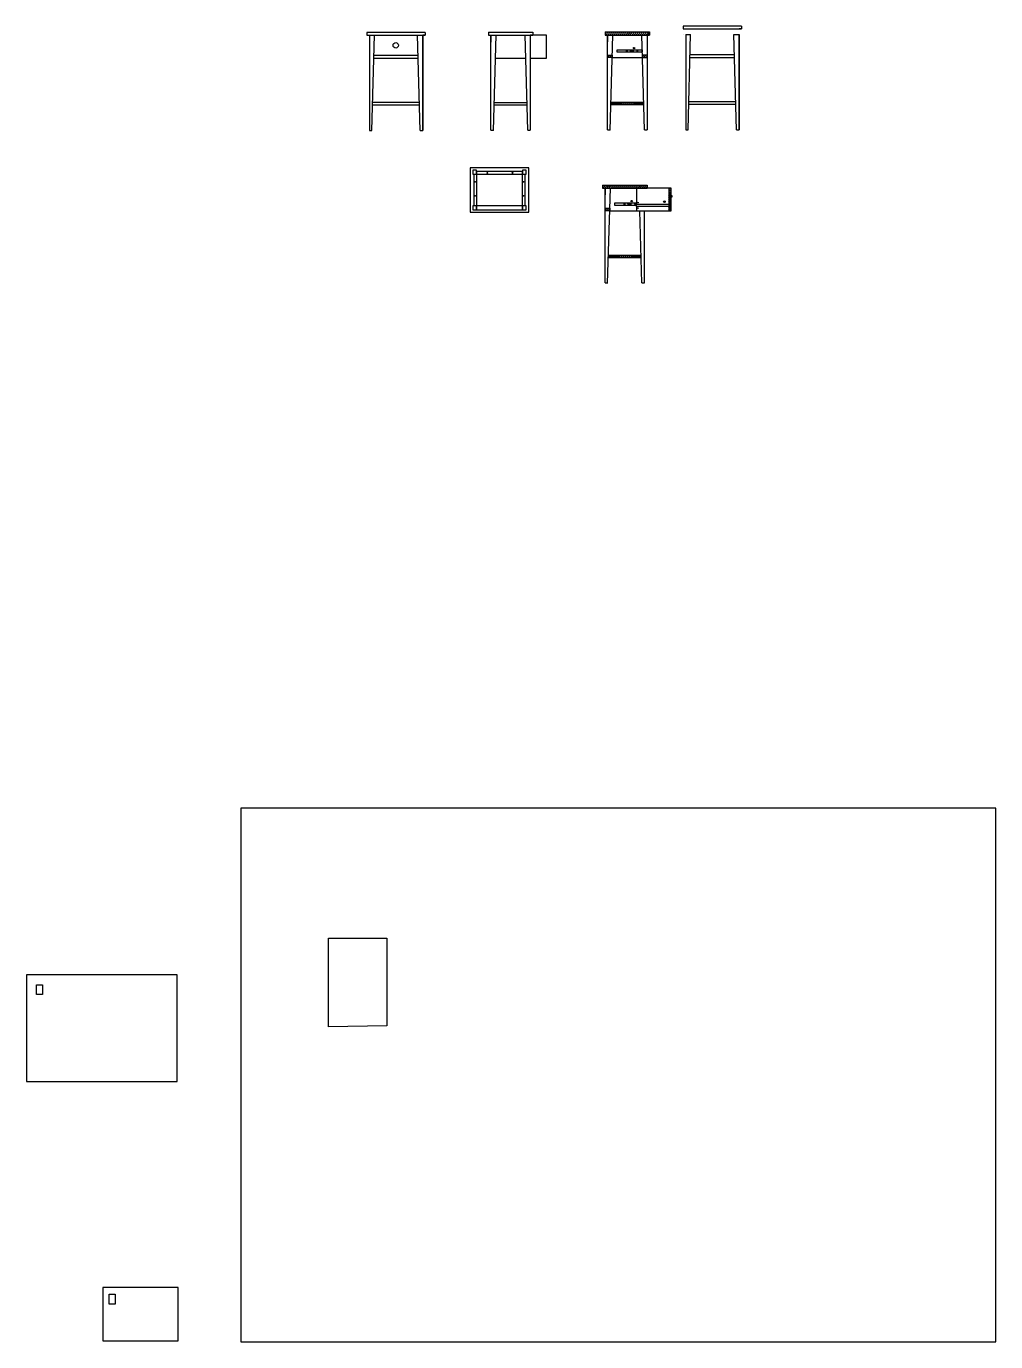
# Model space of a CAD drawing. Header units: millimetres. Extents: x 1381 to 9010, y 8762 to 19117.
import ezdxf

# ---------------------------------------------------------------- set-up
doc = ezdxf.new("R2010")
doc.units = ezdxf.units.MM
doc.header["$MEASUREMENT"] = 0
doc.layers.add('Arredi', color=3, linetype='Continuous', lineweight=30)

msp = doc.modelspace()

# ---------------------------------------------------------------- hatches: boundary and pattern name
at = {"layer": 'Arredi'}
h = msp.add_hatch(dxfattribs=at)
h.set_pattern_fill('ANSI31', color=0, scale=90)
h.paths.add_polyline_path([(6286, 19072), (5936, 19072), (5936, 19048), (5956, 19048), (6286, 19048)])
h.paths.add_polyline_path([(5992, 18890), (5956, 18890), (5956, 18870), (5992, 18870)])
h.paths.add_polyline_path([(6266, 18890), (6229, 18890), (6230, 18870), (6266, 18870)])
h.paths.add_polyline_path([(6239, 18520), (5982, 18520), (5981, 18500), (6240, 18500)])
h = msp.add_hatch(dxfattribs=at)
h.set_pattern_fill('ANSI31', color=0, scale=90)
h.set_pattern_definition([(45, (-19.062, -1204.63), (-7.954951, 7.954951), [])])
h.paths.add_polyline_path([(5916, 17867), (5916, 17843), (5936, 17843), (6266, 17843), (6266, 17867)])
h.paths.add_polyline_path([(5937, 17685), (5937, 17665), (5973, 17665), (5973, 17685)])
h.paths.add_polyline_path([(6221, 17296), (6220, 17316), (5963, 17316), (5962, 17296)])
h = msp.add_hatch(dxfattribs=at)
h.set_pattern_fill('ANSI31', color=0, scale=90)
h.paths.add_polyline_path([(6457, 17843), (6437, 17843), (6437, 17665), (6457, 17665)])

# ---------------------------------------------------------------- linework, layer by layer
at = {"layer": 'Arredi', "color": 0}
for p, q in [((4521, 19067), (4061, 19067)), ((4061, 19067), (4061, 19047)), ((4521, 19067), (4521, 19047)), ((5017, 19070), (5347, 19070)), ((5017, 19070), (5367, 19070)), ((5017, 19070), (5017, 19046)), ((5367, 19070), (5367, 19046)), ((5936, 19072), (6266, 19072)), ((5936, 19072), (6286, 19072)), ((5936, 19072), (5936, 19048)), ((6286, 19072), (6286, 19048)), ((7010, 19117), (6550, 19117)), ((6550, 19117), (6550, 19097)), ((6550, 19097), (7010, 19097)), ((6550, 19052), (6550, 19052)), ((6570, 19052), (6570, 18302)), ((6570, 19052), (6570, 18752)), ((6570, 19052), (6570, 18852)), ((6570, 19052), (6570, 19003)), ((6590, 18302), (6609, 19052)), ((6970, 18302), (6949, 19052)), ((7010, 19097), (6990, 19097)), ((6990, 18302), (6990, 19052)), ((6990, 19052), (6990, 18302)), ((6990, 19052), (6990, 19023)), ((7010, 19117), (7010, 19097)), ((4061, 19047), (4521, 19047)), ((4061, 19047), (4061, 19047)), ((4061, 19047), (4081, 19047)), ((4081, 19047), (4081, 18297)), ((4081, 19047), (4081, 18747)), ((4081, 19047), (4081, 18847)), ((4081, 19047), (4081, 18999)), ((4101, 18297), (4120, 19047)), ((4481, 18297), (4460, 19047)), ((4501, 18297), (4501, 19047)), ((4501, 19047), (4501, 18297)), ((4521, 19047), (4501, 19047)), ((4501, 19047), (4501, 19018)), ((5017, 19046), (5367, 19046)), ((5017, 19046), (5037, 19046)), ((5037, 18300), (5037, 19046)), ((5037, 19046), (5037, 18992)), ((5057, 18297), (5078, 19046)), ((5327, 18300), (5306, 19046)), ((5347, 19046), (5347, 18300)), ((5347, 19046), (5347, 18978)), ((5936, 19048), (6286, 19048)), ((5936, 19048), (5956, 19048)), ((5956, 18302), (5956, 19048)), ((5956, 19048), (5956, 18994)), ((5976, 18300), (5997, 19048)), ((6246, 18302), (6224, 19048)), ((6266, 19048), (6266, 18302)), ((6266, 19048), (6266, 18981)), ((4465, 18887), (4116, 18887)), ((4116, 18867), (4465, 18867)), ((5073, 18867), (5311, 18867)), ((5992, 18870), (6229, 18870)), ((6954, 18892), (6605, 18892)), ((6605, 18872), (6954, 18872)), ((4475, 18518), (4107, 18518)), ((4107, 18498), (4476, 18498)), ((5062, 18498), (5321, 18498)), ((5063, 18518), (5321, 18518)), ((5981, 18500), (6240, 18500)), ((5982, 18520), (6239, 18520)), ((6595, 18503), (6964, 18503)), ((6964, 18523), (6596, 18523)), ((4081, 18297), (4101, 18297)), ((4481, 18297), (4501, 18297)), ((5037, 18300), (5057, 18300)), ((5327, 18300), (5347, 18300)), ((5956, 18302), (5976, 18302)), ((6246, 18302), (6266, 18302)), ((6570, 18302), (6590, 18302)), ((6970, 18302), (6990, 18302)), ((4905, 17703), (4905, 17953)), ((4925, 17956), (4925, 17703)), ((5916, 17867), (6246, 17867)), ((5916, 17867), (6266, 17867)), ((5916, 17867), (5916, 17843)), ((5916, 17843), (6266, 17843)), ((5916, 17843), (5936, 17843)), ((5936, 17097), (5936, 17843)), ((5936, 17843), (5936, 17789)), ((5956, 17095), (5978, 17843)), ((6266, 17867), (6266, 17843)), ((6399, 17736), (6406, 17736)), ((6403, 17739), (6403, 17733)), ((4925, 17703), (4905, 17703)), ((4925, 17703), (4905, 17703)), ((5973, 17665), (6210, 17665)), ((6226, 17097), (6210, 17665)), ((6246, 17097), (6247, 17665)), ((5962, 17296), (6221, 17296)), ((5963, 17316), (6220, 17316)), ((5936, 17097), (5957, 17097)), ((6226, 17097), (6246, 17097))]:
    msp.add_line(p, q, dxfattribs=at)
at = {"layer": 'Arredi'}
for p, q in [((6570, 19052), (6609, 19052)), ((6949, 19052), (6990, 19052)), ((3758, 11240), (3758, 11940)), ((3758, 11940), (4218, 11940)), ((4218, 11940), (4218, 11248)), ((1462, 11495), (1462, 11572)), ((1462, 11572), (1508, 11572)), ((1508, 11495), (1462, 11495)), ((1508, 11572), (1508, 11495)), ((4218, 11248), (3758, 11240)), ((2034, 9059), (2034, 9136)), ((2034, 9136), (2080, 9136)), ((2080, 9136), (2080, 9059)), ((2080, 9059), (2034, 9059))]:
    msp.add_line(p, q, dxfattribs=at)
at = {"layer": 'Arredi', "color": 0}
for points in [[(5347, 18867), (5474, 18867), (5474, 19046), (5347, 19046)], [(6134, 18924), (6158, 18924)], [(6158, 18919), (6134, 18919)], [(6183, 17697), (6183, 17665), (6457, 17665), (6457, 17843), (6183, 17843), (6183, 17717)], [(6183, 17707), (6012, 17707), (6012, 17728), (6183, 17728)], [(6115, 17719), (6139, 17719)], [(6139, 17714), (6115, 17714)], [(6183, 17717), (6437, 17717)], [(6183, 17697), (6183, 17717)], [(6437, 17697), (6183, 17697)], [(6211, 17665), (6247, 17665)]]:
    msp.add_lwpolyline(points, dxfattribs=at)
for points in [[(5956, 18890), (5992, 18890), (5992, 18870), (5956, 18870)], [(6031, 18932), (6228, 18932), (6228, 18912), (6031, 18912)], [(6266, 18890), (6229, 18890), (6230, 18870), (6266, 18870)], [(4875, 18003), (4875, 17653), (5335, 17653), (5335, 18003)], [(4895, 17953), (4925, 17953), (4925, 17983), (4895, 17983)], [(4925, 17953), (5285, 17953), (5285, 17973), (4925, 17973)], [(5285, 17953), (5315, 17953), (5315, 17983), (5285, 17983)], [(5285, 17953), (5305, 17953), (5305, 17703), (5285, 17703)], [(6457, 17843), (6437, 17843), (6437, 17665), (6457, 17665)], [(6457, 17785), (6460, 17785), (6460, 17773), (6457, 17773)], [(4895, 17673), (4925, 17673), (4925, 17703), (4895, 17703)], [(5285, 17703), (4925, 17703), (4925, 17673), (5285, 17673)], [(5285, 17673), (5315, 17673), (5315, 17703), (5285, 17703)], [(5937, 17685), (5973, 17685), (5973, 17665), (5937, 17665)]]:
    msp.add_lwpolyline(points, close=True, dxfattribs=at)
at = {"layer": 'Arredi'}
for points in [[(3070, 8762), (9010, 8762), (9010, 12962), (3070, 12962)], [(1381, 11651), (1381, 10811), (2569, 10811), (2569, 11651)], [(1983, 8768), (2577, 8768), (2577, 9188), (1983, 9188)]]:
    msp.add_lwpolyline(points, close=True, dxfattribs=at)
at = {"layer": 'Arredi', "color": 0}
for centre, radius in [((4288, 18967), 21.2), ((6164, 18945), 5.45), ((6107, 18922), 2.75), ((6190, 18922), 2.75), ((5009, 17963), 2.97), ((5207, 17963), 2.97), ((4914, 17892), 2.97), ((5294, 17892), 2.97), ((4914, 17782), 2.97), ((5294, 17782), 2.97), ((6088, 17717), 2.75), ((6145, 17741), 5.45), ((6171, 17717), 2.75), ((6195, 17729), 2.75), ((6403, 17736), 6.46), ((6194, 17686), 2.75)]:
    msp.add_circle(centre, radius, dxfattribs=at)
for centre, start, end in [((6135, 18921), 113.1348, 241.8876), ((6157, 18921), 298.1124, 66.8652), ((6116, 17717), 113.1348, 241.8876), ((6138, 17717), 298.1124, 66.8652)]:
    msp.add_arc(centre, 2.7, start, end, dxfattribs=at)

doc.saveas('drawing.dxf')
